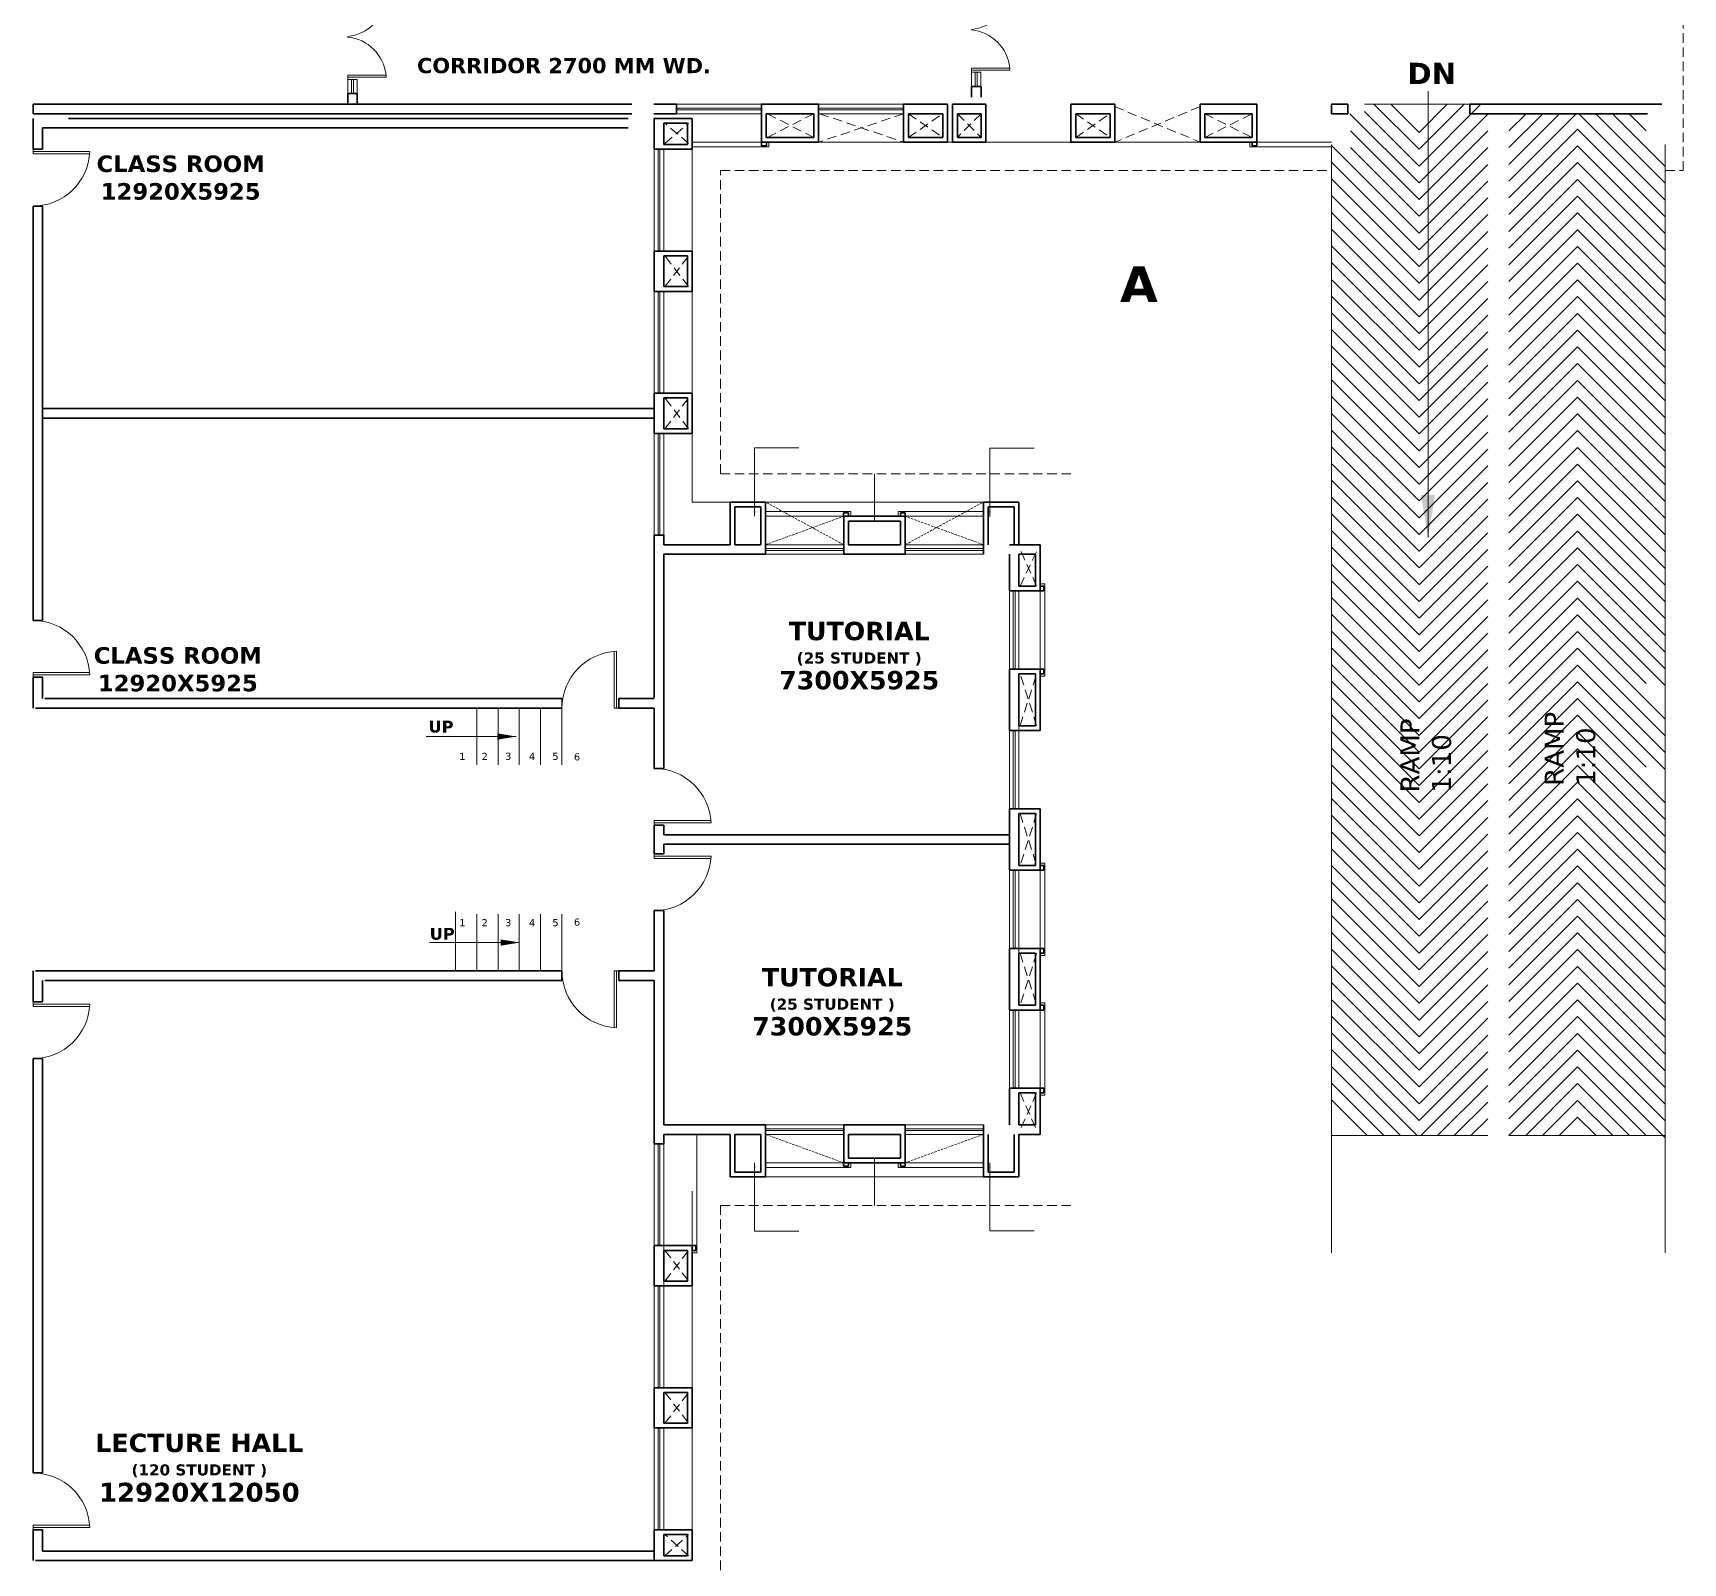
# Model space of a CAD drawing. Header units: millimetres. Extents: x -907591 to 4513934, y -12317808 to 1850003.
# Drawn here: x -407279 to -372434, y -5557612 to -5525306 of the extents above; entities that cross this region are included whole.
import ezdxf

# ---------------------------------------------------------------- set-up
doc = ezdxf.new("R2010")
doc.units = ezdxf.units.MM
doc.header["$LTSCALE"] = 2
doc.header["$MEASUREMENT"] = 0
doc.linetypes.add('DASHED2', pattern=[0.375, 0.25, -0.125])
doc.layers.add('AEROW', color=7, linetype='Continuous', lineweight=15, true_color=0x0d0d0d)
doc.layers.add('DOT', color=7, linetype='DASHED2', lineweight=0, true_color=0x89067c)
for name, color, linetype, lineweight in [('DOOR', 27, 'Continuous', 5), ('DUCT', 37, 'Continuous', 35), ('glass', 5, 'Continuous', 15), ('RAMP', 253, 'Continuous', 9), ('SILL', 74, 'Continuous', 9), ('STAIR', 252, 'Continuous', 9), ('TEXT', 7, 'Continuous', 13), ('WAll', 250, 'Continuous', 35), ('WIN', 5, 'Continuous', 15)]:
    doc.layers.add(name, color=color, linetype=linetype, lineweight=lineweight)
doc.styles.add('250', font='Arial Narrow.ttf', dxfattribs={"width": 0.5, "height": 150})
doc.styles.add('INNER DIM', font='', dxfattribs={"height": 250})
doc.styles.add('style2', font='')
doc.styles.get('INNER DIM').set_extended_font_data('Arial Narrow', bold=True)
doc.styles.get('style2').set_extended_font_data('Verdana')
doc.dimstyles.new('250', dxfattribs={"dimscale": 0, "dimtxt": 150, "dimasz": 50, "dimexe": 50, "dimexo": 50, "dimgap": 50, "dimtad": 1, "dimdec": 0, "dimzin": 0, "dimdsep": 46, "dimtxsty": '250', "dimblk": 'OBLIQUE', "dimcen": 100, "dimdle": 50, "dimclrd": 256, "dimclre": 256, "dimclrt": 256, "dimadec": 0, "dimazin": 2, "dimtfac": 1, "dimtdec": 0, "dimtofl": 0, "dimtmove": 1, "dimatfit": 0, "dimfxl": 50, "dimtolj": 1, "dimtzin": 0, "dimlwd": -1, "dimlwe": -1, "dimarcsym": 1})
doc.dimstyles.new('external final', dxfattribs={"dimscale": 0, "dimtxt": 250, "dimasz": 100, "dimexe": 50, "dimexo": 50, "dimgap": 50, "dimtad": 0, "dimdec": 0, "dimzin": 0, "dimdsep": 46, "dimtxsty": 'INNER DIM', "dimblk": 'ARCHTICK', "dimcen": 100, "dimdle": 50, "dimclrd": 256, "dimclre": 256, "dimclrt": 256, "dimadec": 0, "dimazin": 0, "dimtfac": 1, "dimtdec": 0, "dimtix": 1, "dimtmove": 1, "dimatfit": 3, "dimfxl": 50, "dimfxlon": 1, "dimtolj": 1, "dimtzin": 0, "dimlwd": -1, "dimlwe": -1, "dimarcsym": 1})
doc.dimstyles.new('INNER DIM', dxfattribs={"dimscale": 0, "dimtxt": 250, "dimasz": 100, "dimexe": 50, "dimexo": 50, "dimgap": 50, "dimtad": 0, "dimdec": 0, "dimzin": 0, "dimdsep": 46, "dimtxsty": 'INNER DIM', "dimblk": 'ARCHTICK', "dimcen": 100, "dimdle": 50, "dimclrd": 256, "dimclre": 256, "dimclrt": 256, "dimadec": 0, "dimazin": 0, "dimtfac": 1, "dimtdec": 0, "dimtix": 1, "dimtmove": 2, "dimatfit": 3, "dimfxl": 50, "dimfxlon": 1, "dimtolj": 1, "dimtzin": 0, "dimlwd": -1, "dimlwe": -1, "dimarcsym": 1})

# ---------------------------------------------------------------- blocks, each defined once
blk = doc.blocks.new('A$C378B1DF0')
at = {"layer": 'DOOR', "ltscale": 0.1}
for p, q in [((1100, 0), (1100, 1196)), ((1150, 0), (1150, 1199)), ((1200, 0), (1100, 0))]:
    blk.add_line(p, q, dxfattribs=at)
blk.add_arc((1200, 0), 1200, 92.388, 180, dxfattribs=at)
blk = doc.blocks.new('_Oblique')
at = {"color": 0, "linetype": 'ByBlock', "lineweight": -2}
blk.add_line((-0.5, -0.5), (0.5, 0.5), dxfattribs=at)
blk = doc.blocks.new('1000 DOOR R')
at = {"layer": 'DOOR', "color": 252, "ltscale": 200}
for p, q in [((-900, -900), (0, -900)), ((-900, -900), (-900, -950)), ((-900, -950), (0, -950)), ((0, -1000), (0, -900))]:
    blk.add_line(p, q, dxfattribs=at)
blk.add_arc((96, -1003), 1001, 95.4612, 174.0988, dxfattribs=at)
blk = doc.blocks.new('A$C44E84F5B')
at = {"layer": 'SILL', "ltscale": 0.1, "extrusion": (0, 0, -1), "xscale": -0.8999999999990947, "yscale": 0.8999999999990947, "zscale": -0.900000000403865, "rotation": 180}
blk.add_blockref('1000 DOOR R', (0, 900), dxfattribs=at)
at = {"layer": 'SILL', "ltscale": 0.1, "extrusion": (0, 0, -1), "xscale": 0.8999999999990947, "yscale": 0.8999999999990947, "zscale": -0.900000000403865}
blk.add_blockref('1000 DOOR R', (0, 900), dxfattribs=at)
blk = doc.blocks.new('_ArchTick')
at = {"color": 0, "linetype": 'ByBlock', "const_width": 0.15}
blk.add_lwpolyline([(-0.5, -0.5), (0.5, 0.5)], dxfattribs=at)

msp = doc.modelspace()

# ---------------------------------------------------------------- linework, layer by layer
at = {"layer": 'DOT', "ltscale": 400}
for p, q in [((-372434, -5528211), (-372434, -5523011)), ((-391767, -5527511), (-390793, -5527011)), ((-391767, -5527011), (-390793, -5527511)), ((-388893, -5527011), (-390693, -5527611)), ((-390667, -5527011), (-388893, -5527611)), ((-388793, -5527511), (-388068, -5527011)), ((-388793, -5527011), (-388068, -5527511)), ((-387259, -5527011), (-387759, -5527511)), ((-387759, -5527011), (-387259, -5527511)), ((-385259, -5527511), (-384534, -5527011)), ((-385259, -5527011), (-384534, -5527511)), ((-382634, -5526861), (-384434, -5527611)), ((-384434, -5526861), (-382634, -5527611)), ((-382534, -5527511), (-381534, -5527011)), ((-382534, -5527011), (-381534, -5527511)), ((-393434, -5527636), (-393934, -5527211)), ((-393934, -5527636), (-393434, -5527211)), ((-392759, -5534611), (-392759, -5528211)), ((-392759, -5528211), (-379859, -5528211)), ((-372809, -5528211), (-372434, -5528211)), ((-393434, -5530661), (-393934, -5530011)), ((-393934, -5530661), (-393434, -5530011)), ((-393434, -5533661), (-393934, -5533011)), ((-393934, -5533661), (-393434, -5533011)), ((-392759, -5534611), (-385259, -5534611)), ((-386084, -5536986), (-386434, -5536211)), ((-386434, -5536986), (-386084, -5536251)), ((-386459, -5538936), (-386459, -5540136)), ((-386084, -5539936), (-386434, -5538836)), ((-386434, -5539936), (-386084, -5538836)), ((-386084, -5541786), (-386434, -5542886)), ((-386434, -5541786), (-386084, -5542886)), ((-386459, -5545736), (-386459, -5544536)), ((-386084, -5544736), (-386434, -5545836)), ((-386434, -5544736), (-386084, -5545836)), ((-386084, -5547686), (-386434, -5548476)), ((-386434, -5547686), (-386084, -5548476)), ((-392759, -5550061), (-385259, -5550061)), ((-392759, -5550061), (-392759, -5563112)), ((-393934, -5551661), (-393434, -5551011)), ((-393934, -5551011), (-393434, -5551661)), ((-393934, -5554661), (-393434, -5554011)), ((-393934, -5554011), (-393434, -5554661)), ((-393934, -5557461), (-393434, -5557011)), ((-393434, -5557461), (-393934, -5557011))]:
    msp.add_line(p, q, dxfattribs=at)
at = {"layer": 'DOT', "linetype": 'Continuous', "ltscale": 400}
for p, q in [((-393359, -5527611), (-379860, -5527611)), ((-393359, -5527611), (-393359, -5535212)), ((-393359, -5535212), (-387209, -5535211)), ((-387209, -5535511), (-391809, -5535511)), ((-387209, -5549161), (-391810, -5549161))]:
    msp.add_line(p, q, dxfattribs=at)
at = {"layer": 'DOT', "ltscale": 100}
for p, q in [((-390160, -5536111), (-391810, -5535211)), ((-388859, -5536111), (-387209, -5535211)), ((-391810, -5536111), (-390160, -5535511)), ((-387209, -5536111), (-388859, -5535511)), ((-391810, -5548561), (-390160, -5549161)), ((-387209, -5548561), (-388859, -5549161))]:
    msp.add_line(p, q, dxfattribs=at)
at = {"layer": 'DUCT', "ltscale": 100}
for p, q in [((-387459, -5526436), (-387459, -5526661)), ((-387459, -5526436), (-387260, -5526436)), ((-387259, -5526436), (-387259, -5526661)), ((-393693, -5526811), (-394171, -5526811)), ((-393693, -5527011), (-394171, -5527011)), ((-394159, -5527761), (-394159, -5527111)), ((-394159, -5527111), (-393359, -5527111)), ((-393693, -5526811), (-393693, -5527011)), ((-393359, -5527111), (-393359, -5527761)), ((-391893, -5526811), (-390692, -5526811)), ((-391893, -5526811), (-391893, -5527611)), ((-391793, -5527011), (-390793, -5527011)), ((-391793, -5527011), (-391793, -5527511)), ((-390793, -5527011), (-390793, -5527511)), ((-390693, -5526811), (-390693, -5527611)), ((-388893, -5526811), (-387968, -5526811)), ((-388893, -5526811), (-388893, -5527611)), ((-388793, -5527011), (-388793, -5527511)), ((-388068, -5527011), (-388793, -5527011)), ((-388068, -5527511), (-388068, -5527011)), ((-387968, -5526811), (-387968, -5527611)), ((-387968, -5527611), (-387968, -5526811)), ((-387858, -5526811), (-387859, -5526811)), ((-387859, -5526811), (-387159, -5526811)), ((-387859, -5527611), (-387859, -5526811)), ((-387759, -5527511), (-387759, -5527011)), ((-387759, -5527011), (-387259, -5527011)), ((-387259, -5527511), (-387259, -5527011)), ((-387159, -5526811), (-387159, -5526911)), ((-387159, -5527611), (-387159, -5526811)), ((-385359, -5526811), (-384434, -5526811)), ((-385359, -5526811), (-385359, -5527611)), ((-385259, -5527011), (-384534, -5527011)), ((-385259, -5527011), (-385259, -5527511)), ((-384534, -5527011), (-384534, -5527511)), ((-384434, -5526811), (-384434, -5527611)), ((-382634, -5526811), (-382634, -5527611)), ((-382634, -5526811), (-381434, -5526811)), ((-382534, -5527011), (-381534, -5527011)), ((-382534, -5527011), (-382534, -5527511)), ((-381534, -5527011), (-381534, -5527511)), ((-381434, -5526811), (-381434, -5527611)), ((-379859, -5526811), (-379509, -5526811)), ((-379859, -5527011), (-379859, -5526811)), ((-379859, -5527011), (-379509, -5527011)), ((-379759, -5526811), (-379659, -5526811)), ((-379509, -5527011), (-379509, -5526811)), ((-376934, -5526811), (-376159, -5526811)), ((-376934, -5527011), (-376934, -5526811)), ((-376934, -5527011), (-373184, -5527011)), ((-376159, -5526811), (-372884, -5526811)), ((-393959, -5527661), (-393959, -5527211)), ((-393959, -5527211), (-393459, -5527211)), ((-393459, -5527211), (-393459, -5527661)), ((-394159, -5527761), (-393359, -5527761)), ((-393959, -5527661), (-393459, -5527661)), ((-391893, -5527611), (-390692, -5527611)), ((-391892, -5527611), (-391892, -5527686)), ((-391892, -5527686), (-391792, -5527686)), ((-391793, -5527511), (-390793, -5527511)), ((-391792, -5527686), (-391792, -5527611)), ((-388893, -5527611), (-387968, -5527611)), ((-388793, -5527511), (-388068, -5527511)), ((-387859, -5527611), (-387159, -5527611)), ((-387759, -5527511), (-387259, -5527511)), ((-385359, -5527611), (-384434, -5527611)), ((-385259, -5527511), (-384534, -5527511)), ((-382634, -5527611), (-381434, -5527611)), ((-382534, -5527511), (-381534, -5527511)), ((-381535, -5527611), (-381535, -5527686)), ((-381535, -5527686), (-381435, -5527686)), ((-381435, -5527686), (-381435, -5527611)), ((-394159, -5530761), (-394159, -5529911)), ((-394159, -5529911), (-393359, -5529911)), ((-393959, -5530661), (-393959, -5530011)), ((-393959, -5530011), (-393459, -5530011)), ((-393459, -5530661), (-393459, -5530011)), ((-393359, -5530761), (-393359, -5529911)), ((-394159, -5530761), (-393959, -5530761)), ((-394159, -5530761), (-393359, -5530761)), ((-393959, -5530661), (-393459, -5530661)), ((-394159, -5532911), (-393959, -5532911)), ((-394159, -5533761), (-394159, -5532911)), ((-394159, -5532911), (-393359, -5532911)), ((-393959, -5533011), (-393959, -5533661)), ((-393959, -5533011), (-393459, -5533011)), ((-393459, -5533011), (-393459, -5533661)), ((-393359, -5532911), (-393359, -5533761)), ((-393959, -5533661), (-393459, -5533661)), ((-394159, -5533761), (-393359, -5533761)), ((-394159, -5533761), (-393959, -5533761)), ((-392559, -5535211), (-391809, -5535211)), ((-392559, -5535211), (-392559, -5536111)), ((-392459, -5535311), (-391909, -5535311)), ((-392459, -5536111), (-392459, -5535311)), ((-391909, -5536111), (-391909, -5535311)), ((-391809, -5536111), (-391809, -5535211)), ((-390059, -5535436), (-390160, -5535436)), ((-390160, -5535436), (-390160, -5535511)), ((-390059, -5535511), (-390059, -5535436)), ((-388960, -5535511), (-388960, -5535436)), ((-388960, -5535436), (-388859, -5535436)), ((-388859, -5535436), (-388859, -5535511)), ((-387209, -5535211), (-387209, -5536311)), ((-387209, -5535211), (-386459, -5535211)), ((-387109, -5536111), (-387109, -5535311)), ((-387109, -5535311), (-386559, -5535311)), ((-386559, -5536111), (-386559, -5535311)), ((-386459, -5536111), (-386459, -5535211)), ((-394159, -5535911), (-393959, -5535911)), ((-394159, -5535911), (-394159, -5536311)), ((-393959, -5536111), (-392559, -5536111)), ((-392459, -5536111), (-391909, -5536111)), ((-392459, -5536111), (-391909, -5536111)), ((-391809, -5536311), (-391809, -5536111)), ((-390159, -5536311), (-390159, -5536111)), ((-390060, -5536111), (-388959, -5536111)), ((-388859, -5536111), (-388859, -5536111)), ((-388859, -5536311), (-388859, -5536111)), ((-386009, -5536111), (-386659, -5536111)), ((-386009, -5536111), (-386009, -5537086)), ((-392559, -5536311), (-393959, -5536311)), ((-393109, -5536311), (-391809, -5536311)), ((-390159, -5536311), (-388859, -5536311)), ((-386659, -5536311), (-386659, -5537086)), ((-386109, -5536311), (-386459, -5536311)), ((-386459, -5536311), (-386459, -5536986)), ((-386109, -5536311), (-386109, -5536986)), ((-386009, -5537086), (-386659, -5537086)), ((-386109, -5536986), (-386459, -5536986)), ((-386009, -5536986), (-385934, -5536986)), ((-385934, -5537086), (-386009, -5537086)), ((-385934, -5536986), (-385934, -5537086)), ((-386659, -5538736), (-386459, -5538736)), ((-386659, -5540036), (-386659, -5538736)), ((-386659, -5540036), (-386659, -5538736)), ((-386009, -5538736), (-386459, -5538736)), ((-386459, -5539936), (-386459, -5538836)), ((-386459, -5538836), (-386109, -5538836)), ((-386109, -5538836), (-386109, -5539936)), ((-386009, -5540036), (-386009, -5538736)), ((-385934, -5538736), (-386009, -5538736)), ((-386009, -5538837), (-385934, -5538837)), ((-385934, -5538837), (-385934, -5538736)), ((-386109, -5539936), (-386459, -5539936)), ((-386659, -5540036), (-386459, -5540036)), ((-386459, -5540036), (-386009, -5540036)), ((-386659, -5541686), (-386459, -5541686)), ((-386659, -5542986), (-386659, -5541686)), ((-386009, -5541686), (-386459, -5541686)), ((-386009, -5542986), (-386009, -5541686)), ((-386459, -5542886), (-386459, -5541786)), ((-386459, -5541786), (-386109, -5541786)), ((-386109, -5541786), (-386109, -5542886)), ((-386659, -5542986), (-386459, -5542986)), ((-386109, -5542886), (-386459, -5542886)), ((-386459, -5542986), (-386009, -5542986)), ((-385934, -5542886), (-386009, -5542886)), ((-386009, -5542986), (-385934, -5542986)), ((-385934, -5542986), (-385934, -5542886)), ((-386659, -5544636), (-386459, -5544636)), ((-386659, -5544636), (-386659, -5545936)), ((-386009, -5544636), (-386459, -5544636)), ((-386459, -5544736), (-386459, -5545836)), ((-386459, -5544736), (-386109, -5544736)), ((-386109, -5544736), (-386109, -5545836)), ((-386009, -5545936), (-386009, -5544636)), ((-385934, -5544636), (-386009, -5544636)), ((-386009, -5544736), (-385934, -5544736)), ((-385934, -5544736), (-385934, -5544636)), ((-386659, -5545936), (-386459, -5545936)), ((-386109, -5545836), (-386459, -5545836)), ((-386459, -5545936), (-386009, -5545936)), ((-385934, -5545836), (-386009, -5545836)), ((-386009, -5545936), (-385934, -5545936)), ((-385934, -5545936), (-385934, -5545836)), ((-386659, -5547586), (-386009, -5547586)), ((-386659, -5547586), (-386659, -5548361)), ((-386009, -5547586), (-386009, -5548561)), ((-385934, -5547586), (-386009, -5547586)), ((-385934, -5547686), (-385934, -5547586)), ((-386459, -5547686), (-386109, -5547686)), ((-386459, -5547686), (-386459, -5548361)), ((-386109, -5547686), (-386109, -5548361)), ((-386009, -5547686), (-385934, -5547686)), ((-394159, -5548761), (-394159, -5548361)), ((-392559, -5548361), (-393959, -5548361)), ((-393109, -5548361), (-391809, -5548361)), ((-391809, -5548361), (-391809, -5548561)), ((-390159, -5548361), (-388859, -5548361)), ((-390159, -5548361), (-390159, -5548561)), ((-388859, -5548361), (-388859, -5548561)), ((-387209, -5549461), (-387209, -5548361)), ((-386459, -5548361), (-386109, -5548361)), ((-393959, -5548561), (-392559, -5548561)), ((-392559, -5549461), (-392559, -5548561)), ((-392459, -5548561), (-391909, -5548561)), ((-392459, -5548561), (-391909, -5548561)), ((-392459, -5548561), (-392459, -5549361)), ((-391909, -5548561), (-391909, -5549361)), ((-391809, -5548561), (-391809, -5549461)), ((-390059, -5548561), (-388959, -5548561)), ((-387109, -5548561), (-387109, -5549361)), ((-386559, -5548561), (-386559, -5549361)), ((-386009, -5548561), (-386459, -5548561)), ((-386459, -5548561), (-386459, -5549461)), ((-394159, -5548761), (-393959, -5548761)), ((-394159, -5548761), (-393959, -5548761)), ((-392459, -5549361), (-391909, -5549361)), ((-390160, -5549236), (-390160, -5549161)), ((-390059, -5549236), (-390160, -5549236)), ((-390059, -5549161), (-390059, -5549236)), ((-388960, -5549161), (-388960, -5549236)), ((-388960, -5549236), (-388859, -5549236)), ((-388859, -5549236), (-388859, -5549161)), ((-387109, -5549361), (-386559, -5549361)), ((-392559, -5549461), (-391809, -5549461)), ((-387209, -5549461), (-386459, -5549461)), ((-394159, -5550911), (-393359, -5550911)), ((-394159, -5550911), (-394159, -5551761)), ((-393959, -5551661), (-393959, -5551011)), ((-393959, -5551011), (-393459, -5551011)), ((-393459, -5551661), (-393459, -5551011)), ((-393359, -5551761), (-393359, -5550911)), ((-393359, -5550911), (-393284, -5550911)), ((-393284, -5551011), (-393359, -5551011)), ((-393284, -5550911), (-393284, -5551011)), ((-394159, -5551761), (-393959, -5551761)), ((-394159, -5551761), (-393359, -5551761)), ((-393959, -5551661), (-393459, -5551661)), ((-394159, -5553911), (-394159, -5554761)), ((-394159, -5553911), (-393959, -5553911)), ((-394159, -5553911), (-393359, -5553911)), ((-393359, -5553911), (-393359, -5554761)), ((-393959, -5554011), (-393959, -5554661)), ((-393959, -5554011), (-393459, -5554011)), ((-393459, -5554011), (-393459, -5554661)), ((-394159, -5554761), (-393959, -5554761)), ((-393959, -5554661), (-393459, -5554661)), ((-393959, -5554761), (-393359, -5554761)), ((-394159, -5556911), (-394159, -5557561)), ((-394159, -5556911), (-393359, -5556911)), ((-394159, -5557561), (-394159, -5556961)), ((-393959, -5557461), (-393959, -5557011)), ((-393959, -5557011), (-393459, -5557011)), ((-393459, -5557461), (-393459, -5557011)), ((-393359, -5557561), (-393359, -5556911)), ((-394159, -5557561), (-393359, -5557561)), ((-393959, -5557461), (-393459, -5557461))]:
    msp.add_line(p, q, dxfattribs=at)
at = {"layer": 'glass', "ltscale": 100}
for p, q in [((-400554, -5526286), (-400554, -5526586)), ((-400514, -5526286), (-400514, -5526586)), ((-387380, -5526136), (-387380, -5526436)), ((-387340, -5526136), (-387340, -5526436)), ((-393693, -5526891), (-391893, -5526891)), ((-393693, -5526931), (-391893, -5526931)), ((-390693, -5526891), (-388893, -5526891)), ((-390693, -5526931), (-388893, -5526931)), ((-394079, -5529911), (-394079, -5527761)), ((-394039, -5529911), (-394039, -5527761)), ((-394079, -5532911), (-394079, -5530761)), ((-394039, -5532911), (-394039, -5530761)), ((-394079, -5533761), (-394079, -5535911)), ((-394039, -5533761), (-394039, -5535911)), ((-390159, -5536191), (-391809, -5536191)), ((-390159, -5536231), (-391809, -5536231)), ((-387209, -5536191), (-388859, -5536191)), ((-387209, -5536231), (-388859, -5536231)), ((-386579, -5540036), (-386579, -5541686)), ((-386539, -5540036), (-386539, -5541686)), ((-386579, -5542986), (-386579, -5544636)), ((-386539, -5542986), (-386539, -5544636)), ((-390159, -5548441), (-391809, -5548441)), ((-390159, -5548481), (-391809, -5548481)), ((-387209, -5548441), (-388859, -5548441)), ((-387209, -5548481), (-388859, -5548481)), ((-394079, -5550911), (-394079, -5548761)), ((-394039, -5550911), (-394039, -5548761)), ((-394079, -5551761), (-394079, -5553911)), ((-394039, -5551761), (-394039, -5553911)), ((-394079, -5556911), (-394079, -5554761)), ((-394039, -5556911), (-394039, -5554761))]:
    msp.add_line(p, q, dxfattribs=at)
at = {"layer": 'RAMP', "ltscale": 100}
for p, q in [((-378009, -5528469), (-379467, -5527011)), ((-376634, -5526811), (-379159, -5526811)), ((-378009, -5528116), (-379159, -5526966)), ((-378009, -5527762), (-378960, -5526811)), ((-378009, -5527409), (-378607, -5526811)), ((-378009, -5528116), (-376705, -5526811)), ((-378009, -5527762), (-377058, -5526811)), ((-378009, -5527409), (-377412, -5526811)), ((-378009, -5528469), (-376559, -5527019)), ((-376109, -5528434), (-374687, -5527011)), ((-376109, -5528080), (-375040, -5527011)), ((-376109, -5527727), (-375394, -5527011)), ((-376109, -5527373), (-375748, -5527011)), ((-372809, -5528834), (-374632, -5527011)), ((-372809, -5528480), (-374278, -5527011)), ((-372809, -5528127), (-373925, -5527011)), ((-373209, -5527373), (-373571, -5527011)), ((-378009, -5528823), (-379459, -5527373)), ((-378009, -5528823), (-376559, -5527373)), ((-376109, -5528787), (-374659, -5527337)), ((-372809, -5529187), (-374659, -5527337)), ((-379859, -5527661), (-379859, -5551061)), ((-378009, -5529530), (-379859, -5527680)), ((-378009, -5529176), (-379459, -5527726)), ((-378009, -5529177), (-376559, -5527727)), ((-376109, -5529141), (-374659, -5527691)), ((-372809, -5529541), (-374659, -5527691)), ((-372809, -5551061), (-372809, -5527661)), ((-378009, -5529883), (-379859, -5528033)), ((-378009, -5529530), (-376559, -5528080)), ((-376109, -5529494), (-374659, -5528044)), ((-372809, -5529894), (-374659, -5528044)), ((-378009, -5530237), (-379859, -5528387)), ((-378009, -5529884), (-376559, -5528434)), ((-376109, -5529848), (-374659, -5528398)), ((-372809, -5530248), (-374659, -5528398)), ((-378009, -5530590), (-379859, -5528740)), ((-378009, -5530237), (-376559, -5528787)), ((-376109, -5530201), (-374659, -5528751)), ((-372809, -5530601), (-374659, -5528751)), ((-378009, -5530944), (-379859, -5529094)), ((-378009, -5530591), (-376559, -5529141)), ((-376109, -5530555), (-374659, -5529105)), ((-372809, -5530955), (-374659, -5529105)), ((-378009, -5531298), (-379859, -5529448)), ((-378009, -5530944), (-376559, -5529494)), ((-376109, -5530909), (-374659, -5529459)), ((-372809, -5531309), (-374659, -5529459)), ((-378009, -5531651), (-379859, -5529801)), ((-378009, -5531298), (-376559, -5529848)), ((-376109, -5531262), (-374659, -5529812)), ((-372809, -5531662), (-374659, -5529812)), ((-378009, -5532005), (-379859, -5530155)), ((-378009, -5531651), (-376559, -5530201)), ((-376109, -5531616), (-374659, -5530166)), ((-372809, -5532016), (-374659, -5530166)), ((-378009, -5532358), (-379859, -5530508)), ((-378009, -5532005), (-376559, -5530555)), ((-376109, -5531969), (-374659, -5530519)), ((-372809, -5532369), (-374659, -5530519)), ((-378009, -5532712), (-379859, -5530862)), ((-378009, -5532359), (-376559, -5530909)), ((-376109, -5532323), (-374659, -5530873)), ((-372809, -5532723), (-374659, -5530873)), ((-378009, -5533065), (-379859, -5531215)), ((-378009, -5532712), (-376559, -5531262)), ((-376109, -5532676), (-374659, -5531226)), ((-372809, -5533076), (-374659, -5531226)), ((-378009, -5533419), (-379859, -5531569)), ((-378009, -5533066), (-376559, -5531616)), ((-376109, -5533030), (-374659, -5531580)), ((-372809, -5533430), (-374659, -5531580)), ((-378009, -5533772), (-379859, -5531922)), ((-378009, -5533419), (-376559, -5531969)), ((-376109, -5533383), (-374659, -5531933)), ((-372809, -5533783), (-374659, -5531933)), ((-378009, -5534126), (-379859, -5532276)), ((-378009, -5533773), (-376559, -5532323)), ((-376109, -5533737), (-374659, -5532287)), ((-372809, -5534137), (-374659, -5532287)), ((-378009, -5534480), (-379859, -5532630)), ((-378009, -5534126), (-376559, -5532676)), ((-376109, -5534090), (-374659, -5532641)), ((-372809, -5534491), (-374659, -5532641)), ((-378009, -5534833), (-379859, -5532983)), ((-378009, -5534480), (-376559, -5533030)), ((-376109, -5534444), (-374659, -5532994)), ((-372809, -5534844), (-374659, -5532994)), ((-378009, -5535187), (-379859, -5533337)), ((-378009, -5534833), (-376559, -5533383)), ((-376109, -5534798), (-374659, -5533348)), ((-372809, -5535198), (-374659, -5533348)), ((-378009, -5535540), (-379859, -5533690)), ((-378009, -5535187), (-376559, -5533737)), ((-376109, -5535151), (-374659, -5533701)), ((-372809, -5535551), (-374659, -5533701)), ((-378009, -5535894), (-379859, -5534044)), ((-376109, -5535505), (-374659, -5534055)), ((-372809, -5535905), (-374659, -5534055)), ((-378009, -5536247), (-379859, -5534397)), ((-378009, -5535541), (-376559, -5534091)), ((-376109, -5535858), (-374659, -5534408)), ((-372809, -5536258), (-374659, -5534408)), ((-378009, -5536601), (-379859, -5534751)), ((-378009, -5535894), (-376559, -5534444)), ((-376109, -5536212), (-374659, -5534762)), ((-372809, -5536612), (-374659, -5534762)), ((-378009, -5536954), (-379859, -5535104)), ((-378009, -5536248), (-376559, -5534798)), ((-376109, -5536565), (-374659, -5535115)), ((-372809, -5536965), (-374659, -5535115)), ((-378009, -5537308), (-379859, -5535458)), ((-378009, -5536601), (-376559, -5535151)), ((-376109, -5536919), (-374659, -5535469)), ((-372809, -5537319), (-374659, -5535469)), ((-378009, -5537662), (-379859, -5535812)), ((-378009, -5536955), (-376559, -5535505)), ((-376109, -5537272), (-374659, -5535823)), ((-372809, -5537672), (-374659, -5535822)), ((-378009, -5538015), (-379859, -5536165)), ((-378009, -5537308), (-376559, -5535858)), ((-376109, -5537626), (-374659, -5536176)), ((-372809, -5538026), (-374659, -5536176)), ((-378009, -5538369), (-379859, -5536519)), ((-378009, -5537662), (-376559, -5536212)), ((-378009, -5538722), (-379859, -5536872)), ((-378009, -5538015), (-376559, -5536565)), ((-376109, -5537980), (-374659, -5536530)), ((-372809, -5538380), (-374659, -5536530)), ((-378009, -5538369), (-376559, -5536919)), ((-376109, -5538333), (-374659, -5536883)), ((-372809, -5538733), (-374659, -5536883)), ((-378009, -5539076), (-379859, -5537226)), ((-378009, -5538722), (-376559, -5537272)), ((-376109, -5538687), (-374659, -5537237)), ((-372809, -5539087), (-374659, -5537237)), ((-378009, -5539429), (-379859, -5537579)), ((-378009, -5539076), (-376559, -5537626)), ((-376109, -5539040), (-374659, -5537590)), ((-373209, -5539040), (-374659, -5537590)), ((-378009, -5539783), (-379859, -5537933)), ((-378009, -5539430), (-376559, -5537980)), ((-376109, -5539394), (-374659, -5537944)), ((-372809, -5539794), (-374659, -5537944)), ((-378009, -5540136), (-379859, -5538286)), ((-378009, -5539783), (-376559, -5538333)), ((-376109, -5539747), (-374659, -5538297)), ((-372809, -5540147), (-374659, -5538297)), ((-378009, -5540490), (-379859, -5538640)), ((-378009, -5540137), (-376559, -5538687)), ((-376109, -5540101), (-374659, -5538651)), ((-372809, -5540501), (-374659, -5538651)), ((-378009, -5540844), (-379859, -5538994)), ((-378009, -5540490), (-376559, -5539040)), ((-376109, -5540454), (-374659, -5539005)), ((-372809, -5540854), (-374659, -5539004)), ((-378009, -5541197), (-379859, -5539347)), ((-378009, -5540844), (-376559, -5539394)), ((-376109, -5540808), (-374659, -5539358)), ((-373209, -5540808), (-374659, -5539358)), ((-378009, -5541551), (-379859, -5539701)), ((-378009, -5541197), (-376559, -5539747)), ((-376109, -5541162), (-374659, -5539712)), ((-372809, -5541562), (-374659, -5539712)), ((-378009, -5541904), (-379859, -5540054)), ((-378009, -5541551), (-376559, -5540101)), ((-376109, -5541515), (-374659, -5540065)), ((-372809, -5541915), (-374659, -5540065)), ((-378009, -5542258), (-379859, -5540408)), ((-378009, -5541904), (-376559, -5540454)), ((-376109, -5541869), (-374659, -5540419)), ((-372809, -5542269), (-374659, -5540419)), ((-378009, -5542611), (-379859, -5540761)), ((-378009, -5542258), (-376559, -5540808)), ((-376109, -5542222), (-374659, -5540772)), ((-372809, -5542622), (-374659, -5540772)), ((-378009, -5542965), (-379859, -5541115)), ((-378009, -5542612), (-376559, -5541162)), ((-376109, -5542576), (-374659, -5541126)), ((-372809, -5542976), (-374659, -5541126)), ((-378009, -5543318), (-379859, -5541468)), ((-378009, -5542965), (-376559, -5541515)), ((-376109, -5542929), (-374659, -5541479)), ((-372809, -5543329), (-374659, -5541479)), ((-378009, -5543672), (-379859, -5541822)), ((-378009, -5543319), (-376559, -5541869)), ((-376109, -5543283), (-374659, -5541833)), ((-372809, -5543683), (-374659, -5541833)), ((-378009, -5544026), (-379859, -5542176)), ((-378009, -5543672), (-376559, -5542222)), ((-376109, -5543636), (-374659, -5542186)), ((-372809, -5544036), (-374659, -5542186)), ((-378009, -5544379), (-379859, -5542529)), ((-378009, -5544026), (-376559, -5542576)), ((-376109, -5543990), (-374659, -5542540)), ((-372809, -5544390), (-374659, -5542540)), ((-378009, -5544733), (-379859, -5542883)), ((-378009, -5544379), (-376559, -5542929)), ((-376109, -5544344), (-374659, -5542894)), ((-372809, -5544744), (-374659, -5542894)), ((-378009, -5545086), (-379859, -5543236)), ((-378009, -5544733), (-376559, -5543283)), ((-376109, -5544697), (-374659, -5543247)), ((-372809, -5545097), (-374659, -5543247)), ((-378009, -5545440), (-379859, -5543590)), ((-378009, -5545086), (-376559, -5543636)), ((-376109, -5545051), (-374659, -5543601)), ((-372809, -5545451), (-374659, -5543601)), ((-378009, -5545793), (-379859, -5543943)), ((-378009, -5545440), (-376559, -5543990)), ((-376109, -5545404), (-374659, -5543954)), ((-372809, -5545804), (-374659, -5543954)), ((-378009, -5546147), (-379859, -5544297)), ((-378009, -5545794), (-376559, -5544344)), ((-376109, -5545758), (-374659, -5544308)), ((-372809, -5546158), (-374659, -5544308)), ((-378009, -5546500), (-379859, -5544650)), ((-378009, -5546147), (-376559, -5544697)), ((-376109, -5546111), (-374659, -5544661)), ((-372809, -5546511), (-374659, -5544661)), ((-378009, -5546854), (-379859, -5545004)), ((-378009, -5546501), (-376559, -5545051)), ((-376109, -5546465), (-374659, -5545015)), ((-372809, -5546865), (-374659, -5545015)), ((-378009, -5547208), (-379859, -5545358)), ((-378009, -5546854), (-376559, -5545404)), ((-376109, -5546818), (-374659, -5545368)), ((-372809, -5547218), (-374659, -5545368)), ((-378009, -5547561), (-379859, -5545711)), ((-378009, -5547208), (-376559, -5545758)), ((-376109, -5547172), (-374659, -5545722)), ((-372809, -5547572), (-374659, -5545722)), ((-378009, -5547915), (-379859, -5546065)), ((-378009, -5547561), (-376559, -5546111)), ((-376109, -5547526), (-374659, -5546076)), ((-372809, -5547926), (-374659, -5546076)), ((-378009, -5548268), (-379859, -5546418)), ((-378009, -5547915), (-376559, -5546465)), ((-376109, -5547879), (-374659, -5546429)), ((-372809, -5548279), (-374659, -5546429)), ((-378045, -5548586), (-379859, -5546772)), ((-378009, -5548268), (-376559, -5546818)), ((-376109, -5548233), (-374659, -5546783)), ((-372809, -5548633), (-374659, -5546783)), ((-378398, -5548586), (-379859, -5547125)), ((-377974, -5548586), (-376559, -5547172)), ((-376109, -5548586), (-374659, -5547136)), ((-373209, -5548586), (-374659, -5547136)), ((-378752, -5548586), (-379859, -5547479)), ((-377620, -5548586), (-376559, -5547526)), ((-375756, -5548586), (-374659, -5547490)), ((-373563, -5548586), (-374659, -5547490)), ((-379105, -5548586), (-379859, -5547832)), ((-377266, -5548586), (-376559, -5547879)), ((-375402, -5548586), (-374659, -5547843)), ((-373916, -5548586), (-374659, -5547843)), ((-376913, -5548586), (-376559, -5548233)), ((-375049, -5548586), (-374659, -5548197)), ((-374270, -5548586), (-374659, -5548197)), ((-376559, -5548586), (-379859, -5548586)), ((-372809, -5548586), (-376109, -5548586))]:
    msp.add_line(p, q, dxfattribs=at)
at = {"layer": 'SILL', "ltscale": 100}
for p, q in [((-400634, -5526286), (-400434, -5526286)), ((-400634, -5526286), (-400634, -5526586)), ((-400434, -5526586), (-400434, -5526286)), ((-387460, -5526136), (-387260, -5526136)), ((-387460, -5526436), (-387460, -5526136)), ((-387260, -5526136), (-387260, -5526436)), ((-393693, -5526811), (-391893, -5526811)), ((-393693, -5527011), (-391893, -5527011)), ((-390693, -5526811), (-388893, -5526811)), ((-390693, -5527011), (-388893, -5527011)), ((-394159, -5529911), (-394159, -5527761)), ((-393959, -5529911), (-393959, -5527761)), ((-391742, -5527711), (-393359, -5527711)), ((-391742, -5527711), (-391742, -5527611)), ((-381584, -5527711), (-381584, -5527611)), ((-379860, -5527711), (-381584, -5527711)), ((-394159, -5532811), (-394159, -5530661)), ((-394159, -5533111), (-394159, -5530761)), ((-393959, -5532911), (-393959, -5530761)), ((-394159, -5533761), (-394159, -5535911)), ((-393959, -5533761), (-393959, -5535911)), ((-391810, -5535411), (-390010, -5535411)), ((-390009, -5535411), (-390009, -5535511)), ((-387210, -5535411), (-389010, -5535411)), ((-389010, -5535411), (-389010, -5535511)), ((-391809, -5536111), (-390159, -5536111)), ((-388859, -5536111), (-387209, -5536111)), ((-390159, -5536311), (-391809, -5536311)), ((-387209, -5536311), (-388859, -5536311)), ((-386659, -5537086), (-386659, -5538736)), ((-386459, -5538736), (-386459, -5537086)), ((-386009, -5538886), (-386009, -5536936)), ((-385909, -5536936), (-386009, -5536936)), ((-385909, -5536936), (-385909, -5538886)), ((-385909, -5538887), (-386009, -5538887)), ((-386659, -5541686), (-386659, -5540036)), ((-386459, -5541686), (-386459, -5540036)), ((-386659, -5544636), (-386659, -5542436)), ((-386459, -5544636), (-386459, -5542986)), ((-385909, -5542836), (-386009, -5542836)), ((-386009, -5542986), (-386009, -5544636)), ((-385909, -5542836), (-385909, -5544786)), ((-385909, -5544786), (-386009, -5544786)), ((-386659, -5545936), (-386659, -5547586)), ((-386459, -5547586), (-386459, -5545936)), ((-385909, -5545786), (-386009, -5545786)), ((-386009, -5545936), (-386009, -5547586)), ((-385909, -5545786), (-385909, -5547736)), ((-385909, -5547736), (-386009, -5547736)), ((-390159, -5548361), (-391809, -5548361)), ((-387209, -5548361), (-388859, -5548361)), ((-393259, -5551061), (-393259, -5548561)), ((-391809, -5548561), (-390159, -5548561)), ((-388859, -5548561), (-387209, -5548561)), ((-394159, -5551111), (-394159, -5548761)), ((-394159, -5550811), (-394159, -5548761)), ((-393959, -5551111), (-393959, -5548761)), ((-393959, -5550911), (-393959, -5548761)), ((-391810, -5549261), (-390010, -5549261)), ((-390009, -5549261), (-390009, -5549161)), ((-389010, -5549261), (-389010, -5549161)), ((-387210, -5549261), (-389010, -5549261)), ((-393359, -5550911), (-393359, -5549761)), ((-391810, -5549461), (-387202, -5549461)), ((-393259, -5551061), (-393359, -5551061)), ((-394159, -5551561), (-394159, -5553911)), ((-393959, -5551561), (-393959, -5553911)), ((-393959, -5551761), (-393959, -5553911)), ((-393359, -5551761), (-393359, -5553911)), ((-394159, -5551861), (-394159, -5554011)), ((-394159, -5556911), (-394159, -5554761)), ((-393959, -5556911), (-393959, -5554761)), ((-393359, -5554761), (-393359, -5556911))]:
    msp.add_line(p, q, dxfattribs=at)
at = {"layer": 'STAIR', "ltscale": 100}
for p, q in [((-397909, -5539561), (-397909, -5540761)), ((-397459, -5539561), (-397459, -5540761)), ((-397009, -5539561), (-397009, -5540761)), ((-396559, -5539561), (-396559, -5540761)), ((-396109, -5540761), (-396109, -5539361)), ((-398359, -5545111), (-398359, -5543861)), ((-397909, -5545111), (-397909, -5543911)), ((-397459, -5545111), (-397459, -5543911)), ((-397009, -5545111), (-397009, -5543911)), ((-396559, -5545111), (-396559, -5543911)), ((-396109, -5545111), (-396109, -5543911))]:
    msp.add_line(p, q, dxfattribs=at)
at = {"layer": 'WAll', "ltscale": 100}
for p, q in [((-400634, -5526586), (-400434, -5526586)), ((-400634, -5526811), (-400634, -5526586)), ((-400434, -5526811), (-400434, -5526586)), ((-407279, -5526811), (-407279, -5527011)), ((-400634, -5526811), (-407279, -5526811)), ((-394634, -5527011), (-407279, -5527011)), ((-407279, -5527111), (-407279, -5527761)), ((-406529, -5527111), (-394709, -5527111)), ((-394634, -5526811), (-400634, -5526811)), ((-407079, -5527311), (-394709, -5527311)), ((-407079, -5527311), (-407079, -5527761)), ((-407279, -5527761), (-407079, -5527761)), ((-407279, -5528961), (-407279, -5537711)), ((-407279, -5528961), (-407079, -5528961)), ((-407079, -5528961), (-407079, -5537711)), ((-394159, -5533236), (-407079, -5533236)), ((-394159, -5533436), (-407079, -5533436)), ((-390159, -5536111), (-390159, -5535511)), ((-388859, -5535511), (-390159, -5535511)), ((-390059, -5536111), (-390059, -5535611)), ((-388959, -5535611), (-390059, -5535611)), ((-388959, -5536111), (-388959, -5535611)), ((-388859, -5536111), (-388859, -5535511)), ((-393959, -5536111), (-393959, -5535911)), ((-394159, -5539336), (-394159, -5536311)), ((-393959, -5536311), (-393959, -5540836)), ((-407279, -5537711), (-407079, -5537711)), ((-407279, -5538911), (-407279, -5539561)), ((-407279, -5538911), (-407079, -5538911)), ((-407079, -5538911), (-407079, -5539361)), ((-407229, -5539561), (-396109, -5539561)), ((-407029, -5539361), (-396109, -5539361)), ((-394909, -5539361), (-394159, -5539361)), ((-394909, -5539561), (-394909, -5539361)), ((-394909, -5539561), (-394159, -5539561)), ((-394159, -5539561), (-394159, -5540836)), ((-394159, -5540836), (-393959, -5540836)), ((-394159, -5542036), (-394159, -5542636)), ((-394159, -5542036), (-393959, -5542036)), ((-393959, -5542036), (-393959, -5542236)), ((-393959, -5542236), (-386659, -5542236)), ((-393959, -5542436), (-393959, -5542636)), ((-393959, -5542436), (-386659, -5542436)), ((-394159, -5542636), (-393959, -5542636)), ((-394159, -5543836), (-394159, -5545111)), ((-394159, -5543836), (-393959, -5543836)), ((-393959, -5543836), (-393959, -5548361)), ((-407279, -5545761), (-407279, -5545111)), ((-407229, -5545111), (-396109, -5545111)), ((-396109, -5545311), (-396109, -5545111)), ((-394909, -5545111), (-394159, -5545111)), ((-394909, -5545111), (-394909, -5545311)), ((-407079, -5545761), (-407079, -5545311)), ((-407029, -5545311), (-396109, -5545311)), ((-394909, -5545311), (-394159, -5545311)), ((-394159, -5545311), (-394159, -5548361)), ((-407279, -5545761), (-407079, -5545761)), ((-407279, -5555711), (-407279, -5546961)), ((-407279, -5546961), (-407079, -5546961)), ((-407079, -5555711), (-407079, -5546961)), ((-393959, -5548561), (-393959, -5548761)), ((-390159, -5548561), (-390159, -5549161)), ((-390059, -5548561), (-390059, -5549061)), ((-388959, -5548561), (-388959, -5549061)), ((-388859, -5548561), (-388859, -5549161)), ((-388959, -5549061), (-390059, -5549061)), ((-388859, -5549161), (-390159, -5549161)), ((-407279, -5555711), (-407079, -5555711)), ((-407279, -5557561), (-407279, -5556911)), ((-407279, -5556911), (-407079, -5556911)), ((-407079, -5557361), (-407079, -5556911)), ((-407079, -5557361), (-394159, -5557361)), ((-407229, -5557561), (-393959, -5557561))]:
    msp.add_line(p, q, dxfattribs=at)
at = {"layer": 'WIN', "ltscale": 100}
for p, q in [((-386579, -5537086), (-386579, -5538736)), ((-386539, -5537086), (-386539, -5538736)), ((-386579, -5545936), (-386579, -5547586)), ((-386539, -5545936), (-386539, -5547586))]:
    msp.add_line(p, q, dxfattribs=at)

# ---------------------------------------------------------------- block references
at = {"layer": 'DOOR', "ltscale": 100}
for name, p in [('A$C44E84F5B', (-400634, -5526286)), ('A$C44E84F5B', (-387460, -5526136)), ('A$C378B1DF0', (-396109, -5539561))]:
    msp.add_blockref(name, p, dxfattribs=at)
at = {"layer": 'DOOR', "ltscale": 100, "xscale": -1}
for p, rotation in [((-407279, -5528961), 270), ((-394159, -5543836), 270), ((-396109, -5545111), 180), ((-407279, -5546961), 270)]:
    msp.add_blockref('A$C378B1DF0', p, dxfattribs=dict(at, rotation=rotation))
at = {"layer": 'DOOR', "ltscale": 100, "rotation": 270}
for p in [(-407279, -5537711), (-394159, -5540836), (-407279, -5555711)]:
    msp.add_blockref('A$C378B1DF0', p, dxfattribs=at)

# ---------------------------------------------------------------- texts
at = {"layer": 'TEXT', "ltscale": 0.1, "attachment_point": 5, "style": 'style2'}
for s, insert, char_height in [('{\\fVerdana|b1|i0|c0|p34;\\H1.2857x;CORRIDOR 2700 MM WD.\\H0.77778x;  }', (-396066, -5525997), 250), ('{\\fVerdana|b1|i0|c0|p34;\\H1.2857x;DN\\H0.77778x; }', (-377741, -5526160), 350), ('\\pt3850;{\\fVerdana|b1|i0|c0|p34;CLASS ROOM\\P12920X5925}', (-404161, -5528362), 350), ('\\pt8250;{\\fVerdana|b1|i0|c0|p34;A}', (-383924, -5530608), 750), ('{\\fVerdana|b1|i0|c0|p34;\\H1.1111x;TUTORIAL\\H0.9x; \\P\\H0.66667x;(25 STUDENT )\\H1.5x;\\P\\H1.1111x;7300X5925}', (-389831, -5538455), 350), ('\\pt3850;{\\fVerdana|b1|i0|c0|p34;CLASS ROOM\\P12920X5925}', (-404221, -5538744), 350), ('{\\fVerdana|b1|i0|c0|p34;UP }', (-398663, -5539954), 250), ('1', (-398212, -5540580), 150), ('2', (-397740, -5540580), 150), ('3', (-397243, -5540580), 150), ('4', (-396739, -5540580), 150), ('5', (-396245, -5540580), 150), ('6', (-395790, -5540592), 150), ('1', (-398212, -5544092), 150), ('2', (-397740, -5544092), 150), ('3', (-397243, -5544092), 150), ('4', (-396739, -5544092), 150), ('5', (-396245, -5544092), 150), ('6', (-395790, -5544080), 150), ('{\\fVerdana|b1|i0|c0|p34;UP }', (-398638, -5544328), 250), ('{\\fVerdana|b1|i0|c0|p34;\\H1.1111x;TUTORIAL\\H0.9x; \\P\\H0.66667x;(25 STUDENT )\\H1.5x;\\P\\H1.1111x;7300X5925}', (-390401, -5545764), 350), ('\\pt3850;{\\fVerdana|b1|i0|c0|p34;\\H1.1111x;LECTURE HALL\\H0.9x; \\P\\H0.66667x;(120 STUDENT )\\P\\H1.7143x;12920X12050}', (-403767, -5555603), 350)]:
    msp.add_mtext(s, dxfattribs=dict(at, insert=insert, char_height=char_height))
at = {"layer": 'TEXT', "lineweight": 30, "ltscale": 100, "char_height": 400, "width": 600, "attachment_point": 1, "rotation": 90, "style": 'style2'}
for insert in [(-375355, -5541201), (-378401, -5541342)]:
    msp.add_mtext('RAMP 1:10', dxfattribs=dict(at, insert=insert))

# ---------------------------------------------------------------- leaders
at = {"layer": 'AEROW', "ltscale": 100}
msp.add_leader([(-377819, -5535960), (-377819, -5526535)], dimstyle='INNER DIM', override={"dimscale": 1, "dimasz": 900, "dimfxl": 200, "dimfxlon": 1}, dxfattribs=at)
at = {"layer": 'AEROW', "lineweight": 30, "ltscale": 100}
for points in [[(-392040, -5535507), (-392040, -5534067), (-391104, -5534067)], [(-387072, -5535513), (-387072, -5534073), (-386136, -5534073)], [(-389509, -5535611), (-389509, -5534611)], [(-389509, -5549061), (-389509, -5550061)], [(-392040, -5549165), (-392040, -5550605), (-391104, -5550605)], [(-387072, -5549159), (-387072, -5550599), (-386136, -5550599)]]:
    msp.add_leader(points, dimstyle='external final', override={"dimscale": 1, "dimfxl": 50}, dxfattribs=at)
at = {"layer": 'AEROW', "lineweight": 35, "ltscale": 100}
for points in [[(-397073, -5540161), (-398976, -5540161)], [(-397002, -5544511), (-398905, -5544511)]]:
    msp.add_leader(points, dimstyle='250', override={"dimscale": 1, "dimasz": 400, "dimfxl": 200, "dimfxlon": 1}, dxfattribs=at)

doc.saveas('drawing.dxf')
